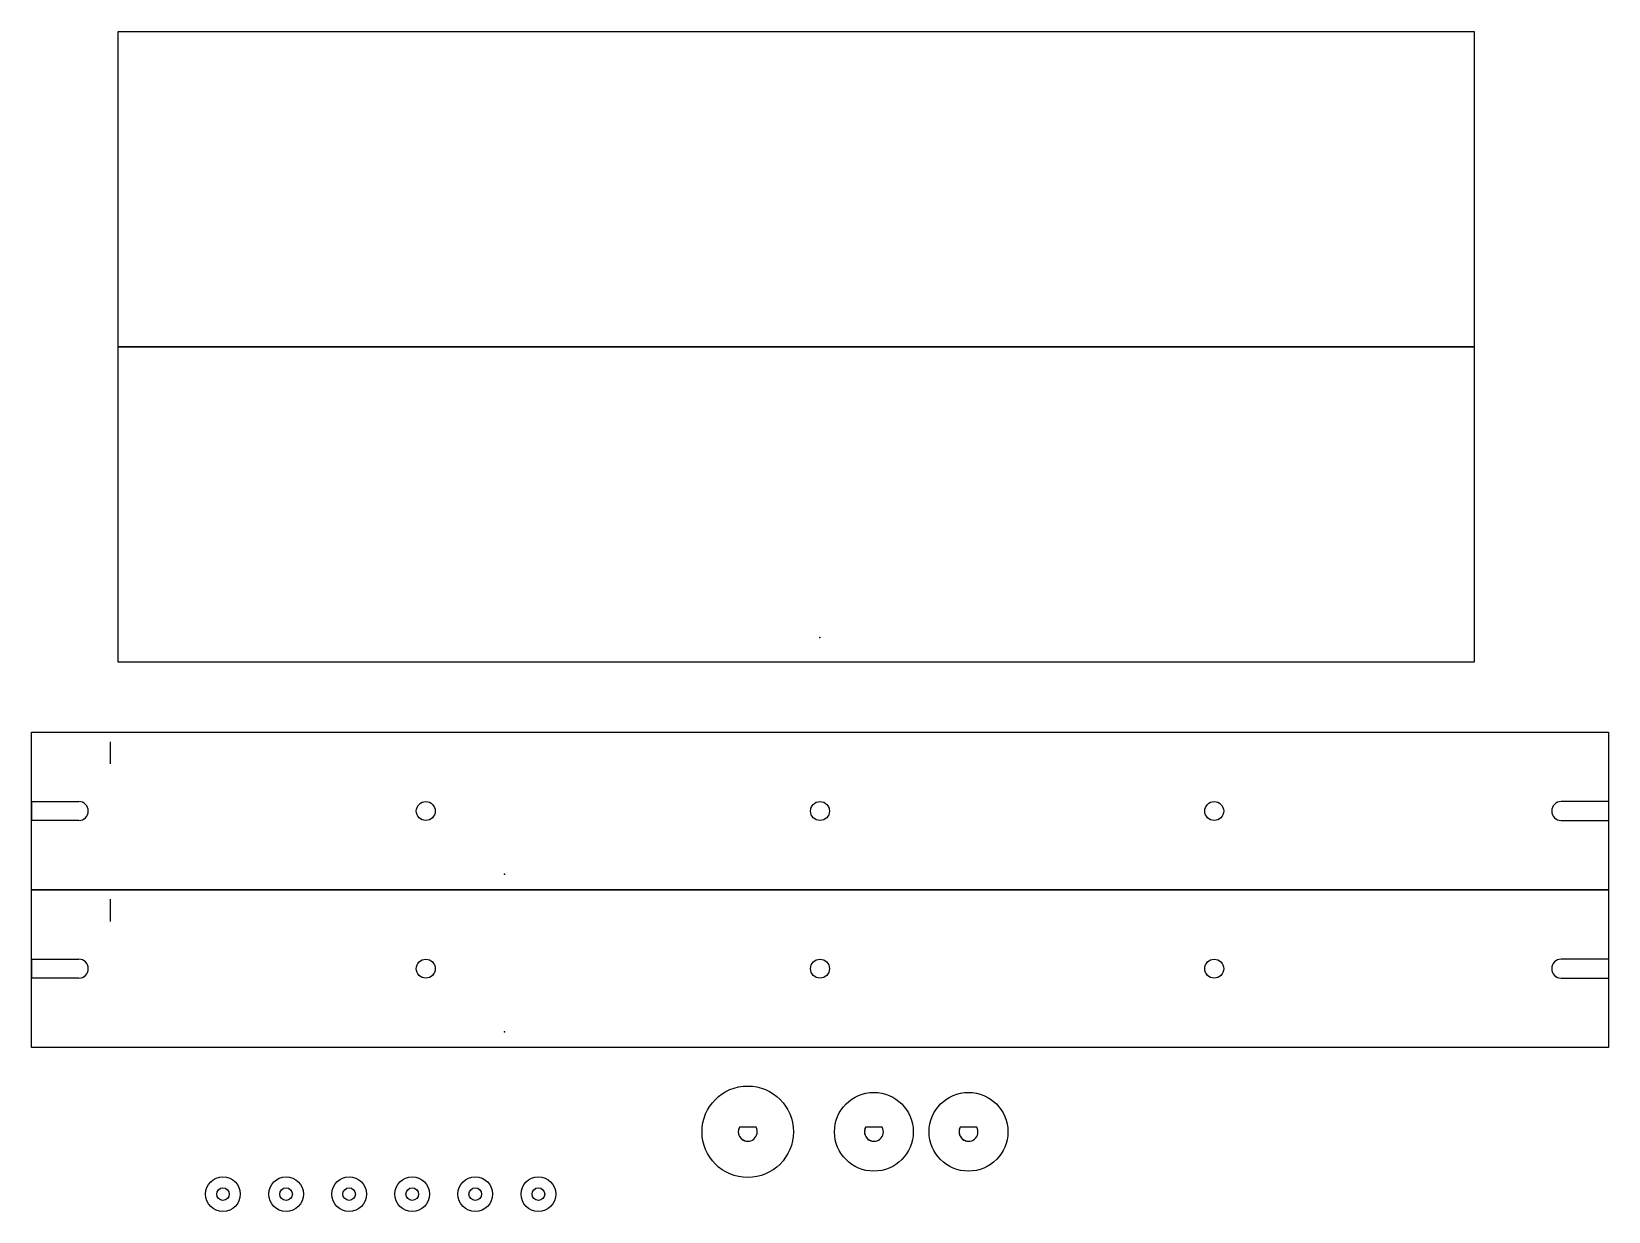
# Model space of a CAD drawing. Header units: millimetres. Extents: x -150 to 350, y -107 to 267.
import ezdxf

# ---------------------------------------------------------------- set-up
doc = ezdxf.new("R2010")
doc.units = ezdxf.units.MM
doc.header["$MEASUREMENT"] = 0
for name, color, linetype in [('conv v4_Sketch1', 7, 'Continuous'), ('conv v4_Sketch2', 7, 'Continuous'), ('conv v4_Sketch3', 7, 'Continuous')]:
    doc.layers.add(name, color=color, linetype=linetype)

msp = doc.modelspace()

# ---------------------------------------------------------------- linework, layer by layer
at = {"layer": 'conv v4_Sketch1'}
msp.add_point((0, 0), dxfattribs=at)
at = {"layer": 'conv v4_Sketch2'}
for p, q in [((-122.54, 167.24), (-122.54, 267.24)), ((-122.54, 267.24), (307.46, 267.24)), ((307.46, 267.24), (307.46, 167.24)), ((307.46, 167.24), (-122.54, 167.24)), ((-122.54, 167.24), (307.46, 167.24)), ((-122.54, 67.24), (-122.54, 167.24)), ((307.46, 167.24), (307.46, 67.24)), ((307.46, 67.24), (-122.54, 67.24)), ((-150, 45), (350, 45)), ((350, 45), (350, -5)), ((-150, -5), (-150, 45)), ((-125, 35), (-125, 42)), ((-150, 23), (-150, 17)), ((-150, 23), (-135, 23)), ((350, 23), (335, 23)), ((350, 23), (350, 17)), ((-135, 17), (-150, 17)), ((335, 17), (350, 17)), ((-150, -55), (-150, -5)), ((350, -5), (-150, -5)), ((-150, -5), (350, -5)), ((-125, -15), (-125, -8)), ((350, -5), (350, -55)), ((-150, -27), (-150, -33)), ((-150, -27), (-135, -27)), ((350, -27), (335, -27)), ((350, -27), (350, -33)), ((-135, -33), (-150, -33)), ((335, -33), (350, -33)), ((350, -55), (-150, -55))]:
    msp.add_line(p, q, dxfattribs=at)
for centre, radius in [((-25, 20), 3), ((100, 20), 3), ((225, 20), 3), ((-25, -30), 3), ((100, -30), 3), ((225, -30), 3), ((-89.3, -101.51), 5.5), ((-89.3, -101.51), 2), ((-69.3, -101.51), 5.5), ((-69.3, -101.51), 2), ((-49.3, -101.51), 5.5), ((-49.3, -101.51), 2), ((-29.3, -101.51), 5.5), ((-29.3, -101.51), 2), ((-9.3, -101.51), 5.5), ((-9.3, -101.51), 2), ((10.7, -101.51), 5.5), ((10.7, -101.51), 2)]:
    msp.add_circle(centre, radius, dxfattribs=at)
for centre, start, end in [((-135, 20), 270, 90), ((335, 20), 90, 270), ((-135, -30), 270, 90), ((335, -30), 90, 270)]:
    msp.add_arc(centre, 3, start, end, dxfattribs=at)
for p in [(100, 75), (0, 0), (0, 0), (0, -50), (0, -50)]:
    msp.add_point(p, dxfattribs=at)
at = {"layer": 'conv v4_Sketch3'}
for p, q in [((79.72, -80.3), (74.45, -80.3)), ((119.72, -80.3), (114.45, -80.3)), ((149.72, -80.3), (144.45, -80.3))]:
    msp.add_line(p, q, dxfattribs=at)
for centre, radius in [((77.09, -81.73), 14.5), ((117.09, -81.73), 12.5), ((147.09, -81.73), 12.5)]:
    msp.add_circle(centre, radius, dxfattribs=at)
for centre, start, end in [((77.09, -81.73), 151.5015, 270), ((77.09, -81.73), 151.5016, 28.4985), ((117.09, -81.73), 151.5015, 270), ((117.09, -81.73), 151.5016, 28.4985), ((147.09, -81.73), 151.5015, 270), ((147.09, -81.73), 151.5016, 28.4985)]:
    msp.add_arc(centre, 3, start, end, dxfattribs=at)
msp.add_point((0, 0), dxfattribs=at)

doc.saveas('drawing.dxf')
